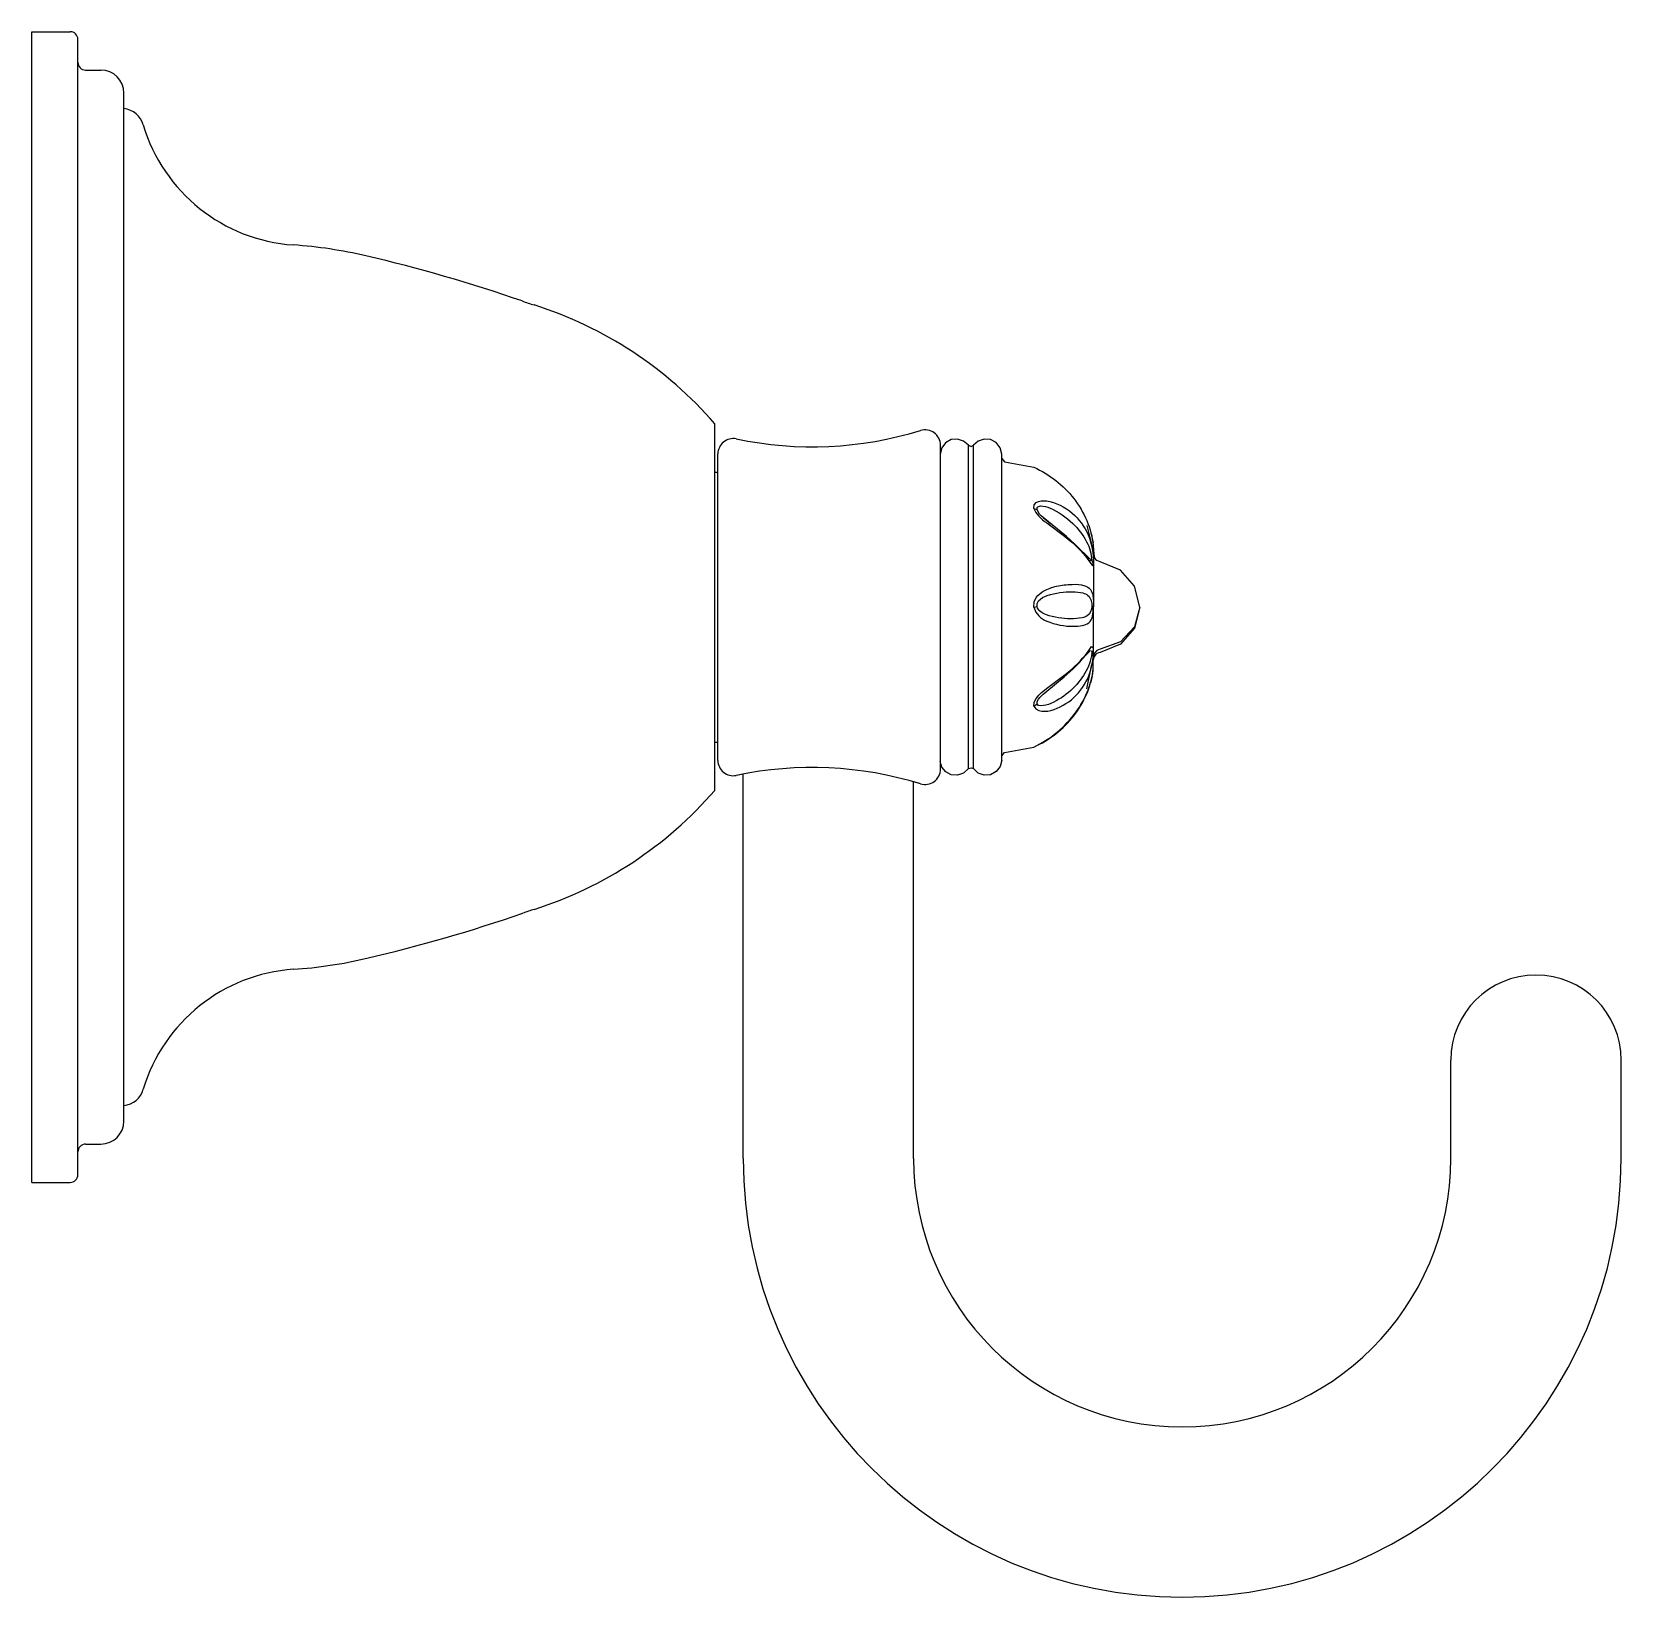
# Model space of a CAD drawing. Extents: x -0.4 to -0.296, y 278.533 to 278.636.
import ezdxf

# ---------------------------------------------------------------- set-up
doc = ezdxf.new("R2010")
doc.units = 0
doc.header["$LTSCALE"] = 0.056
doc.header["$MEASUREMENT"] = 0
doc.linetypes.add('CONTINU', pattern=[0])
doc.layers.get('0').update_dxf_attribs({"linetype": 'CONTINUOUS'})

msp = doc.modelspace()

# ---------------------------------------------------------------- linework, layer by layer
at = {"linetype": 'CONTINU'}
for points in [[(-0.39989, 278.56053), (-0.39989, 278.63553)], [(-0.39989, 278.63553), (-0.39739, 278.63553)], [(-0.39689, 278.56103), (-0.39689, 278.63503)], [(-0.39639, 278.63303), (-0.39539, 278.63303)], [(-0.39389, 278.56453), (-0.39389, 278.63153)], [(-0.35539, 278.58608), (-0.35539, 278.60998)], [(-0.33999, 278.60895), (-0.34037, 278.60874), (-0.34061, 278.6084), (-0.3407, 278.60799)], [(-0.33887, 278.60858), (-0.33918, 278.60884), (-0.33957, 278.60898), (-0.33999, 278.60895)], [(-0.33742, 278.60895), (-0.33784, 278.60898), (-0.33824, 278.60884), (-0.33854, 278.60858)], [(-0.3367, 278.60799), (-0.3368, 278.60841), (-0.33705, 278.60875), (-0.33742, 278.60895)], [(-0.35519, 278.58804), (-0.35519, 278.60801)], [(-0.34069, 278.58747), (-0.34069, 278.60858)], [(-0.33887, 278.60858), (-0.3387, 278.60849)], [(-0.33887, 278.58751), (-0.33887, 278.60858)], [(-0.3387, 278.60849), (-0.33854, 278.60858)], [(-0.33854, 278.58751), (-0.33854, 278.60858)], [(-0.3367, 278.58806), (-0.3367, 278.60799)], [(-0.35539, 278.60683), (-0.35519, 278.60683)], [(-0.3367, 278.60772), (-0.33651, 278.60749)], [(-0.33651, 278.60749), (-0.33461, 278.60714)], [(-0.33461, 278.60446), (-0.3344, 278.60438)], [(-0.33399, 278.60386), (-0.33349, 278.60345)], [(-0.33115, 278.60334), (-0.33071, 278.6016)], [(-0.33164, 278.60182), (-0.33071, 278.60096)], [(-0.33073, 278.60205), (-0.3307, 278.60147)], [(-0.33071, 278.6016), (-0.33065, 278.60124)], [(-0.33115, 278.60137), (-0.33101, 278.60103)], [(-0.33083, 278.60108), (-0.33073, 278.60086)], [(-0.33072, 278.59458), (-0.3307, 278.60147)], [(-0.33028, 278.60097), (-0.3305, 278.60106), (-0.33065, 278.60124), (-0.3307, 278.60147)], [(-0.3277, 278.59803), (-0.32805, 278.5994), (-0.32897, 278.60044), (-0.33028, 278.60097)], [(-0.33461, 278.59802), (-0.3344, 278.59806)], [(-0.33083, 278.59806), (-0.33073, 278.59802)], [(-0.3277, 278.59803), (-0.32805, 278.59674), (-0.32897, 278.59577), (-0.33028, 278.59528)], [(-0.3277, 278.59803), (-0.32805, 278.59665), (-0.32897, 278.59561), (-0.33028, 278.59508)], [(-0.33084, 278.59419), (-0.33065, 278.59482)], [(-0.33083, 278.59502), (-0.33073, 278.59517)], [(-0.33073, 278.594), (-0.33075, 278.59468)], [(-0.33072, 278.59458), (-0.33065, 278.59482)], [(-0.33028, 278.59528), (-0.3305, 278.5952), (-0.33065, 278.59503), (-0.33065, 278.59482)], [(-0.33115, 278.59271), (-0.33084, 278.59419)], [(-0.33081, 278.5935), (-0.33091, 278.59308)], [(-0.33074, 278.5939), (-0.33073, 278.594)], [(-0.33461, 278.59157), (-0.3344, 278.59172)], [(-0.35539, 278.58923), (-0.35519, 278.58923)], [(-0.3367, 278.58833), (-0.33651, 278.58856)], [(-0.33651, 278.58856), (-0.33461, 278.58891)], [(-0.35354, 278.5621), (-0.35354, 278.58715)], [(-0.33999, 278.5871), (-0.34035, 278.58729), (-0.34059, 278.5876), (-0.3407, 278.58797)], [(-0.33887, 278.58751), (-0.33918, 278.58721), (-0.33957, 278.58707), (-0.33999, 278.5871)], [(-0.33887, 278.58751), (-0.3387, 278.58756)], [(-0.3387, 278.58756), (-0.33854, 278.58751)], [(-0.33742, 278.5871), (-0.33784, 278.58707), (-0.33824, 278.58721), (-0.33854, 278.58751)], [(-0.3367, 278.58806), (-0.3368, 278.58764), (-0.33705, 278.58731), (-0.33742, 278.5871)], [(-0.34244, 278.5621), (-0.34244, 278.58665)], [(-0.30744, 278.5621), (-0.30744, 278.5685)], [(-0.29634, 278.5621), (-0.29634, 278.5685)], [(-0.39639, 278.56303), (-0.39539, 278.56303)], [(-0.39989, 278.56053), (-0.39739, 278.56053)]]:
    msp.add_lwpolyline(points, dxfattribs=at)
for points in [[(-0.39689, 278.63503, 0.414216), (-0.39739, 278.63553)], [(-0.39689, 278.63353, 0.414214), (-0.39639, 278.63303)], [(-0.39389, 278.63153, 0.41421), (-0.39539, 278.63303)], [(-0.39263, 278.62945, 0.300005), (-0.39389, 278.63052)], [(-0.39263, 278.62945, 0.312506), (-0.38285, 278.62163)], [(-0.37812, 278.62092, 0.040056), (-0.38285, 278.62163)], [(-0.36795, 278.61798, 0.026311), (-0.37812, 278.62092)], [(-0.36795, 278.61798, 0.006883), (-0.36716, 278.61772)], [(-0.35539, 278.60998, 0.138093), (-0.36716, 278.61772)], [(-0.35399, 278.60899, 0.476289), (-0.35519, 278.60801)], [(-0.35399, 278.60899, 0.127157), (-0.34199, 278.60954)], [(-0.34069, 278.60858, 0.504589), (-0.34199, 278.60954)], [(-0.33461, 278.60714, -0.123177), (-0.332, 278.6051, -0.137463), (-0.33073, 278.60205)], [(-0.33461, 278.60446), (-0.33459, 278.6047), (-0.33445, 278.60485, -0.157464), (-0.33379, 278.60495, -0.141266), (-0.33211, 278.60415, -0.11625), (-0.33107, 278.60274, -0.104784), (-0.33073, 278.60086)], [(-0.33461, 278.60446), (-0.33448, 278.6042), (-0.33428, 278.60395, 0.035102), (-0.33377, 278.60351), (-0.3326, 278.60265), (-0.33213, 278.60226, -0.066067), (-0.33078, 278.60072), (-0.33073, 278.60086)], [(-0.3344, 278.60438), (-0.33438, 278.60452, -0.246141), (-0.33417, 278.60462, -0.107227), (-0.33355, 278.60448, -0.095403), (-0.33207, 278.60348, -0.081185), (-0.33117, 278.60228, -0.117074), (-0.33083, 278.60108)], [(-0.33083, 278.60108, -0.305878), (-0.33097, 278.60106, 0.022121), (-0.33193, 278.60213), (-0.33248, 278.60263), (-0.33399, 278.60386, -0.13835), (-0.3344, 278.60438)], [(-0.33092, 278.60297, -0.034987), (-0.33075, 278.60221)], [(-0.33461, 278.59802), (-0.33459, 278.59837), (-0.33445, 278.59865, -0.110852), (-0.33395, 278.59908, -0.068756), (-0.33313, 278.59939, -0.053322), (-0.33211, 278.59951, -0.086208), (-0.33129, 278.59942, -0.154315), (-0.33092, 278.59918, -0.115152), (-0.33077, 278.5988, -0.052512), (-0.33073, 278.59802)], [(-0.3344, 278.59806), (-0.33438, 278.59826), (-0.3343, 278.59843, -0.138003), (-0.33373, 278.59879, -0.083278), (-0.33207, 278.59902, -0.062368), (-0.33141, 278.59895, -0.098107), (-0.33108, 278.59879, -0.242095), (-0.33083, 278.59806)], [(-0.33461, 278.59802), (-0.33448, 278.5977), (-0.33428, 278.59745, 0.081279), (-0.33377, 278.59712, 0.10349), (-0.332, 278.59678, 0.046929), (-0.33146, 278.59682, 0.116142), (-0.33103, 278.597, 0.173645), (-0.33078, 278.59745, 0.047682), (-0.33073, 278.59802)], [(-0.33083, 278.59806, -0.252816), (-0.33113, 278.59746, -0.088601), (-0.33146, 278.59733, -0.058152), (-0.3322, 278.59727, -0.085807), (-0.33379, 278.59752, -0.067435), (-0.33416, 278.59772, -0.170084), (-0.3344, 278.59806)], [(-0.33461, 278.59157), (-0.33459, 278.59183), (-0.33445, 278.59208, -0.04887), (-0.3341, 278.59246), (-0.33369, 278.59279), (-0.33247, 278.5937), (-0.33211, 278.59401, 0.066808), (-0.33084, 278.59546), (-0.33073, 278.59538), (-0.33073, 278.59517)], [(-0.33461, 278.59157), (-0.33448, 278.59139), (-0.33428, 278.59128, 0.138936), (-0.3335, 278.5913, 0.124255), (-0.332, 278.59214, 0.115414), (-0.33103, 278.59354, 0.090876), (-0.33073, 278.59517)], [(-0.3344, 278.59172), (-0.33438, 278.59187), (-0.3343, 278.59203, -0.054259), (-0.3339, 278.59244), (-0.33262, 278.59349), (-0.33207, 278.59398), (-0.33161, 278.59444, -0.030541), (-0.33094, 278.59519), (-0.33083, 278.59516), (-0.33083, 278.59502)], [(-0.33083, 278.59502, -0.109182), (-0.33128, 278.59372, -0.07561), (-0.3322, 278.5926, -0.082285), (-0.33349, 278.59175, -0.100921), (-0.33416, 278.59159), (-0.3343, 278.59162), (-0.3344, 278.59172)], [(-0.33028, 278.59508, 0.239344), (-0.33065, 278.59482)], [(-0.33461, 278.58891, 0.125223), (-0.33185, 278.5912, 0.123709), (-0.33073, 278.594)], [(-0.33461, 278.58891, 0.123177), (-0.332, 278.59095, 0.132102), (-0.33074, 278.5939)], [(-0.35519, 278.58804, 0.477407), (-0.35399, 278.58706)], [(-0.34199, 278.58651, 0.127127), (-0.35399, 278.58706)], [(-0.35354, 278.58715, 0.004778), (-0.35399, 278.58706)], [(-0.34199, 278.58651, 0.50591), (-0.34069, 278.58747)], [(-0.36716, 278.57833, 0.138092), (-0.35539, 278.58608)], [(-0.34199, 278.58651, 0.00489), (-0.34244, 278.58665)], [(-0.37807, 278.57514, 0.026311), (-0.36791, 278.57808)], [(-0.36716, 278.57833, 0.006555), (-0.36791, 278.57808)], [(-0.38285, 278.57442, 0.040388), (-0.37807, 278.57514)], [(-0.38285, 278.57442, 0.312505), (-0.39263, 278.5666)], [(-0.29634, 278.5685, 0.999999), (-0.30744, 278.5685)], [(-0.39389, 278.56554, 0.299485), (-0.39263, 278.5666)], [(-0.39539, 278.56303, 0.414213), (-0.39389, 278.56453)], [(-0.39639, 278.56303, 0.416674), (-0.39689, 278.56252)], [(-0.35354, 278.5621, 0.999999), (-0.29634, 278.5621)], [(-0.34244, 278.5621, 0.999999), (-0.30744, 278.5621)], [(-0.39739, 278.56053, 0.414216), (-0.39689, 278.56103)]]:
    msp.add_lwpolyline(points, format="xyb", dxfattribs=at)

doc.saveas('drawing.dxf')
